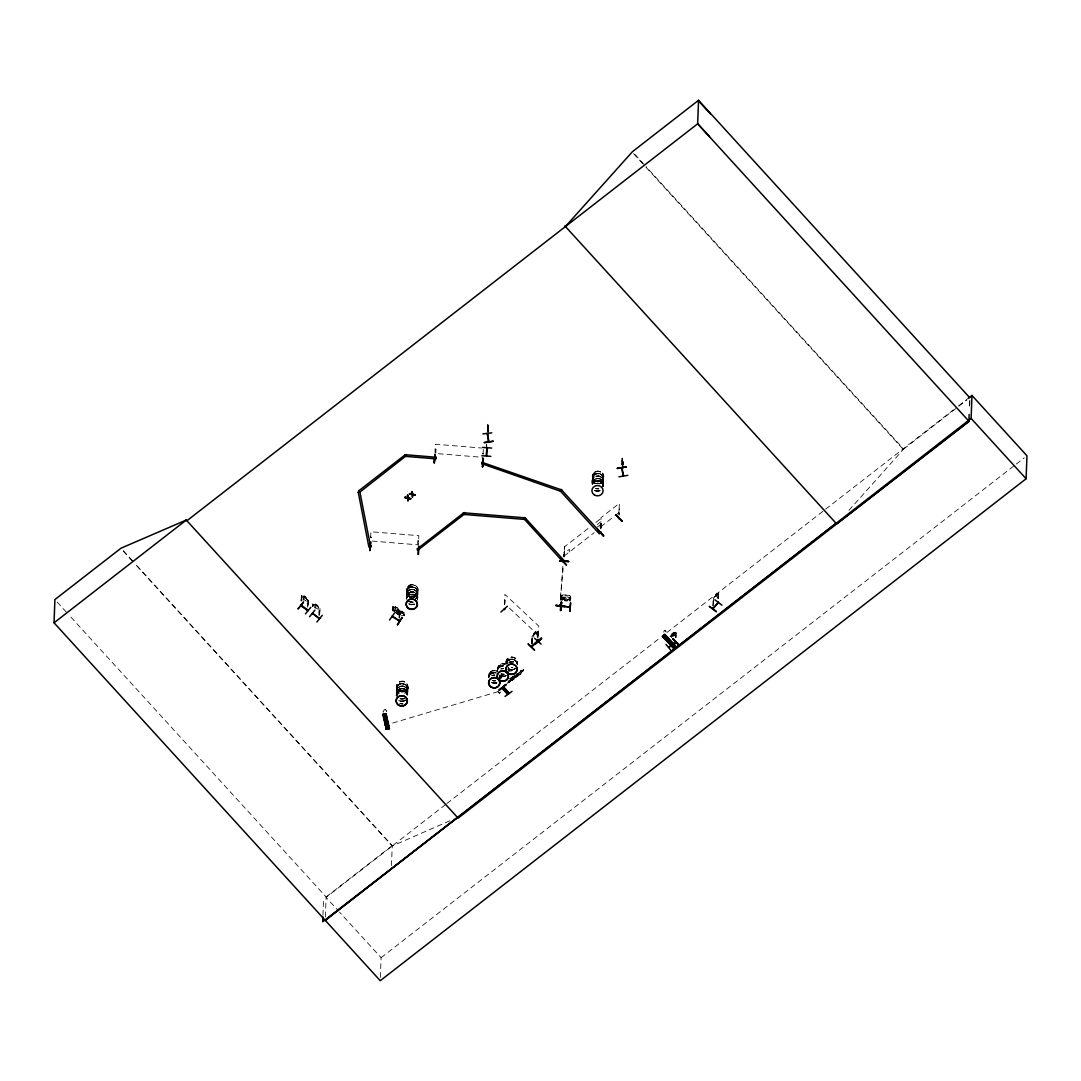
<?xml version="1.0" encoding="UTF-8"?>
<svg xmlns="http://www.w3.org/2000/svg" width="1081" height="1081" viewBox="0 0 1081 1081"><rect width="100%" height="100%" fill="white"/><g stroke="black" fill="none" stroke-linecap="round" stroke-linejoin="round"><path stroke-width="0.75" stroke-dasharray="5 3.75" d="M301.031 601.171L301.396 596.347L301.937 599.874M301.221 600.941L301.518 595.617L308.612 600.577M301.423 598.779L301.518 595.617M301.748 600.104L302.045 596.807M303.896 596.874L303.937 595.739L306.301 597.388L306.261 598.523M303.923 597.036L304.018 595.834M304.41 596.293L305.828 597.293M307.382 607.198L307.801 600.833L308.45 601.293L307.801 600.833M308.099 606.117L308.477 600.617M308.531 600.536L308.45 603.698L307.599 604.252L303.207 601.063M312.882 603.684L312.76 606.711L312.936 603.603L313.706 603.725L312.936 603.603M315.274 608.346L314.125 606.617L314.193 604.509L315.395 604.955L315.355 603.725L317.719 605.387L318.773 607.698L318.692 609.819L317.476 609.9M315.395 604.955L315.436 603.82M315.828 604.293L317.246 605.279M318.8 615.184L319.219 608.819L319.868 609.279L319.219 608.819M319.638 615.413L319.895 608.603L313.639 603.806M322.949 915.242L323.543 898.96M325.381 916.945L326.124 896.96L68.522 614.494M370.661 537.879L370.878 531.744L418.82 535.676L418.482 544.878L372.202 541.081M383.958 709.987L383.931 710.825A2 0.743 -12.3 0 0 383.471 712.095M392.349 610.643L392.633 607.333L393.2 610.819M392.511 610.4L392.7 606.684L393.592 606.738L403.254 613.913L400.443 612.995L400.335 614.494L399.74 612.67L397.281 611.819M392.727 609.684L392.835 606.671M393.025 611.062L393.308 607.752M380.377 977.413L381.093 957.698L339.569 912.161M395.241 607.711L395.281 606.576L395.268 607.873L393.552 606.684M395.768 607.103L397.268 608.008M402.159 611.197L400.794 611.441L395.308 606.738L397.767 608.09L398.862 610.333L398.781 612.441L397.511 612.603M398.943 617.805L399.348 611.427L400.024 611.846L399.348 611.427M396.349 695.394L396.484 691.124M396.497 690.691L396.578 688.583M396.605 688.165L396.7 686.03M399.632 618.21L400.051 611.17L399.565 612.211L396.822 611.265M391.498 865.557L392.227 845.585L134.625 563.12M405.456 684.449L399.038 683.557M398.781 690.516L399.105 691.421M399.078 691.367L400.105 691.232M399.781 684.178L400.038 683.516M400.159 683.733L398.484 684.719M417.144 597.117L415.185 594.982L412.429 594.064A5.621 5.202 2.1 0 0 406.361 598.712L406.51 594.442M406.524 594.01L406.605 591.902M406.632 591.483L406.726 589.348M408.969 586.875L415.482 587.767L417.874 591.212M410.023 594.739C409.685 591.875 408.253 596.266 409.861 593.915M408.523 588.05L410.05 586.564L410.388 587.321M407.713 691.61L407.78 689.502L407.713 691.61L407.645 690.273M407.794 689.083L407.861 686.948A5.635 5.202 2.1 0 0 399.875 681.773C392.862 684.341 398.524 694.691 404.726 691.367C411.645 688.624 406.051 678.422 399.835 681.706A5.635 5.202 2.1 0 0 399.065 690.759A5.635 5.202 2.1 0 0 407.902 686.962L407.807 689.083L407.74 687.732M415.604 593.239L415.428 593.537M417.698 544.148L417.834 540.905L418.644 540.973L418.536 543.932M417.725 594.928L417.807 592.82M417.834 592.402A5.621 5.202 2.1 0 0 409.821 587.226A5.621 5.202 2.1 0 0 409.023 596.199A5.621 5.202 2.1 0 0 417.834 592.402L417.888 590.267A5.635 5.202 2.1 0 0 409.902 585.091C398.646 591.388 418.712 601.387 417.955 588.942M435.021 453.439L435.359 444.237L481.653 448.034M435.859 452.858L435.994 449.615L435.157 449.831L435.994 449.615M483.072 454.304L483.302 448.169M486.572 446.818L486.653 444.71M487.342 430.589L487.477 423.684L488.153 427.171M487.463 431.333L487.99 425.157M487.774 431.292L487.558 424.455M487.963 424.86L488.044 426.103L487.707 425.144M488.328 429.022L488.261 431.13L487.855 428.603M488.477 432.495L488.072 424.847M489.679 674.841L493.382 672.666L496.328 672.909A5.621 5.202 2.1 0 0 488.801 677.26L489.071 673.814M491.26 673.044L491.355 672.274M491.693 673.355L492.22 672.341M505.03 663.95C500.962 662.396 496.274 666.247 497.409 670.571A5.621 5.202 2.1 0 1 503.476 665.855M499.854 665.693L500.044 666.545M500.003 678.179A5.621 5.202 2.1 0 0 499.935 676.828L500.003 678.192L500.138 674.72M504.314 604.617L504.705 599.996L505.165 603.482M504.543 604.428L504.908 594.401L538.784 626.142L538.352 637.641M504.935 603.684L505.273 600.536M517.245 663.383A5.621 5.202 2.1 0 0 506.097 663.815L506.205 661.694M508.151 680.544L508.111 681.598L511.083 680.273M508.597 671.49L508.719 668.044L508.489 670.774M506.989 661.396L509.61 659.018M509.664 659.383L509.773 659.842M511.097 679.706L513.245 677.017M511.894 680.49L514.07 678.976L511.894 680.49L512.002 677.733M514.151 676.787L514.11 677.841L520.272 673.463M508.124 682.841L514.178 678.138L514.934 675.274M509.029 681.098L515.137 676.828L515.353 675.368M508.529 682.733L518.394 674.071M516.178 674.693L516.205 673.922M516.772 674.679L516.799 674.004M517.299 664.734L517.367 662.612M517.204 674.774L517.231 674.098M520.92 673.436L521.028 670.693L520.218 670.977L521.096 670.76M522.055 670.828L522.028 671.517L522.799 670.247M523.15 670.828L523.326 669.734L523.218 670.896L514.907 677.773L517.177 675.112L515.245 675.679M531.447 643.844L531.744 636.871L538.041 631.236L537.946 638.331M531.73 642.519L532.257 637.182L531.893 637.912M532.028 643.317L532.257 637.182M532.136 646.587L532.42 638.925M533.757 637.06L533.838 634.952L535.798 633.169L535.717 635.277M533.892 633.439L533.784 634.601M534.244 633.317L535.5 632.169M535.852 631.655L535.811 632.79L536.852 632.209L536.771 634.317L535.69 636.182M535.879 632.858C537.365 628.493 530.541 637.493 535.933 631.561M537.203 637.114L537.946 631.993L537.473 635.79M537.622 635.831L538.041 631.236L537.784 637.101M560.62 600.333L560.782 595.901M561.485 600.387L561.728 595.861L562.769 594.82L569.687 595.496M561.715 595.888L561.701 599.009L569.498 600.063M563.809 556.715L564.593 551.796L564.633 556.458M562.296 600.468L562.431 597.104L561.593 597.334L562.431 597.104M564.012 556.931L564.377 546.918L590.604 526.528M564.214 556.783L564.579 546.756L563.687 556.593M564.525 556.81L564.593 551.796M567.484 599.901L567.444 601.036L564.498 600.793L564.539 599.563M564.593 600.752L564.647 599.536L563.187 599.036L563.255 596.928L564.768 596.144L568.957 597.388L568.89 599.509L567.39 599.766L567.349 600.982M569.336 551.999L569.43 549.31L564.66 553.026M569.471 601.09L569.606 597.739L570.417 597.807L569.606 597.739M570.282 601.171L570.471 596.604M592.239 481.018L592.172 483.369A5.594 5.162 2.1 0 1 599.644 478.978A5.594 5.162 2.1 0 1 602.36 486.801M592.253 480.599L592.334 478.478M592.456 475.924L592.361 478.059L592.658 476.748M595.536 474.073L595.05 472.992M601.333 479.545L600.766 480.288M599.955 527.177L600.685 523.745L600.09 528.879M600.523 528.177L600.685 523.745M600.725 528.406L601.022 517.637L619.372 503.368L618.954 514.867M600.914 528.893L601.131 522.988M601.171 527.65L601.333 523.218M593.05 482.802L592.266 484.112A5.702 5.27 2.1 0 1 603.374 486.369L603.441 481.937M603.455 481.504L603.536 479.396M603.563 478.978A5.621 5.202 2.1 0 0 595.55 473.802A5.621 5.202 2.1 0 0 594.753 482.775A5.621 5.202 2.1 0 0 603.563 478.978L603.617 476.843M618.697 513.637L619.17 508.962L619.156 515.096M621.913 461.06L622.115 458.006L622.805 461.573M621.805 464.857L622.115 458.006M622.115 464.803L622.332 458.682M622.251 465.546L622.575 459.195L623.169 461.871M622.67 459.182L622.642 460.438L622.291 459.479M623.142 461.83L622.913 465.465L622.453 462.938M664.95 630.223C666.166 630.223 665.626 633.047 666.031 631.155M671.504 637.749L671.571 635.642L673.679 634.006L673.612 636.114L674.287 635.587M673.76 633.696L673.814 632.399L671.558 634.155L671.585 635.358L671.693 634.209M671.882 636.196L673.247 635.155M672.004 634.034L673.355 632.98M673.612 635.642L674.72 635.317L674.814 633.128L673.693 633.628L673.733 632.493M673.72 634.574C667.815 639.938 674.963 631.655 673.666 635.709L675.936 634.385L671.463 637.425M675.247 636.547L675.976 632.993L675.449 636.763M675.814 637.601L676.017 632.169L676.017 637.817M713.703 597.874L713.487 602.455M712.865 605.873L713.149 599.009M713.122 606.049L713.595 599.144M716.757 594.28L716.798 593.145L715 596.469L715.109 595.307M715.325 595.077L716.419 593.793M716.595 596.874L716.676 594.766L714.973 596.753M717.514 595.807L717.595 593.699L716.689 594.388M717.892 598.55L718.568 593.361L718.635 598.131M718.135 598.725L718.811 593.537M718.392 597.955L718.649 592.591L717.919 592.956M848.95 510.34L903.635 449.088L646.046 166.623M969.441 406.091L969.684 399.375M969.711 405.132L969.887 400.254M486.504 446.142L486.653 444.413M486.599 446.156L486.747 444.426M562.809 566.43L560.309 600.306L563.35 565.795M561.607 599.009L562.633 599.415M570.457 599.644L569.457 600.023C571.525 599.766 570.944 596.415 569.619 595.442M417.834 540.905L418.644 540.973M406.929 590.172L406.672 593.253M406.834 592.712L407.024 597.063A5.621 5.202 2.1 0 1 409.28 590.388A5.621 5.202 2.1 0 1 416.712 591.929A5.621 5.202 2.1 0 1 415.753 598.888M407.334 596.226L406.226 598.901A5.702 5.27 2.1 0 1 412.429 594.199A5.702 5.27 2.1 0 1 417.631 599.914M406.361 598.739L406.672 597.415M417.415 596.658L417.725 595.334L417.563 599.631A5.621 5.202 2.1 0 0 412.429 593.996L409.51 594.523M406.483 687.921C403.118 683.8 395.078 686.989 396.551 692.462M396.281 693.299L396.605 691.84M396.632 694.097L396.2 695.583A5.702 5.27 2.1 0 1 407.551 695.097L406.253 692.583M399.902 690.894L397.213 692.975M405.497 690.367L404.835 689.867M404.848 689.948L405.672 690.219M407.483 690.8L407.861 687.908L405.429 684.435M407.388 693.34L407.199 689.002M496.314 673.044A5.702 5.27 2.1 0 0 488.707 677.53L489.761 674.774M488.788 677.287L489.098 675.963M490.99 672.531L491.085 673.341M491.206 672.787L491.247 673.49M497.706 669.274L497.26 670.774A5.702 5.27 2.1 0 1 503.476 665.937L500.557 666.396L500.908 665.788M499.976 665.41L501.071 666.599M499.895 677.463L500.206 676.111M506.124 663.112C504.665 654.397 520.15 655.64 517.191 664.018M506.07 661.721L507.084 659.14M505.962 664.004L507.07 661.329M506.097 663.842L506.408 662.518M592.118 480.788C592.699 474.694 602.428 474.356 603.509 480.329M592.037 483.193L592.361 481.734M595.645 480.788L594.442 480.829M595.861 481.126L595.509 480.369M601.158 480.126L601.266 480.329M603.441 478.248C605.955 471.654 594.901 468.195 592.631 474.6C590.091 481.194 601.158 484.666 603.441 478.261M603.239 480.694L603.049 476.356M603.144 483.234L602.955 478.897M498.084 691.786L499.408 693.353L498.611 691.826M499.476 693.34L500.962 691.745M717.743 597.455L718.46 595.577L717.865 597.496M675.098 637.02L675.963 635.29M406.807 590.307L409.78 587.294M406.713 592.847L407.496 591.537M407.321 593.928L406.307 596.617L406.848 599.239M406.537 597.536L409.888 594.347M408.483 593.996L409.807 593.618M417.631 593.996L415.874 596.28L413.226 597.415A5.702 5.27 2.1 0 0 416.874 589.199A5.702 5.27 2.1 0 0 407.267 589.577A5.702 5.27 2.1 0 0 411.739 597.469M416.753 597.847L417.671 593.591M396.781 686.989L398.538 684.692M397.565 685.678L396.646 689.921M396.7 689.529L397.47 688.219M400.321 683.935L399.092 684.3M396.605 691.935L399.565 688.84M396.524 694.218L397.308 692.907M400.051 691.178L398.551 691.232M406.821 691.989L407.605 690.678M396.443 692.313L397.713 694.813A5.621 5.202 2.1 0 1 398.092 687.894A5.621 5.202 2.1 0 1 405.686 687.597A5.621 5.202 2.1 0 1 406.713 694.57L407.51 693.218M593.32 475.572L592.402 479.829M592.361 481.829L595.32 478.734M489.071 673.801C490.382 670.477 494.855 669.369 497.746 671.287M490.923 672.544L491.369 672.098M497.584 669.396L498.368 668.099M603.36 480.572L600.374 483.585A5.621 5.189 2.1 0 0 602.225 475.613A5.621 5.189 2.1 0 0 593.32 475.964A5.621 5.189 2.1 0 0 596.05 483.815L593.564 482.18M603.266 483.112L602.482 484.423A5.621 5.202 2.1 0 0 598.306 476.302A5.621 5.202 2.1 0 0 592.753 483.666M602.482 486.734L603.428 482.639M509.813 659.599L508.583 659.951M531.811 636.939L532.42 635.966M392.646 609.643L393.308 611.306M394.849 610.17L394.187 611.049L394.795 610.252L399.389 610.116M400.794 611.441L396.957 611.062M394.524 611.941L399.186 614.765L399.997 614.103M402.078 611.211L404.253 613.008L402.808 613.251L403.443 614.265L401.065 614.684L396.997 612.184M401.173 615.873L404.645 615.184L399.173 615.4M402.97 613.238L404.199 613.076M404.591 615.265L399.348 610.157M664.018 630.993L663.761 632.263M515.272 677.557L516.056 676.49L507.016 683.489M532.784 635.912L533.852 634.574M301.356 598.725L302.045 600.36M307.599 604.252L308.423 603.563M320.03 608.576L319.854 611.684L318.949 612.17M515.002 677.152L514.178 678.138M713.757 597.928L718.595 592.685M670.45 636.52L671.585 635.263L669.977 636.479M511.664 678.26L513.259 676.571M518.177 674.341L520.056 671.977M409.983 586.726L409.199 586.307L408.78 587.375M407.415 591.591C410.145 587.848 416.901 589.091 417.779 593.753L417.225 592.32M408.334 592.901L407.321 594.023L408.334 593.023M415.861 596.28L417.509 594.091L417.766 591.05M416.834 597.779L415.78 598.82A5.702 5.27 2.1 0 0 416.78 591.739A5.702 5.27 2.1 0 0 409.253 590.05A5.702 5.27 2.1 0 0 406.969 596.847L406.47 595.631M594.334 472.37L592.645 474.6L592.402 477.343M594.591 473.154L595.509 472.965M593.239 475.64C595.969 471.884 602.712 473.127 603.603 477.788M594.32 480.383L595.388 481.113M594.699 480.356L594.861 481.315M592.969 482.869L595.266 481.099M595.699 481.248L594.577 481.423M400.119 684.341L400.348 683.557M397.308 690.718L398.321 689.705M406.902 691.921L405.848 692.962A5.621 5.189 2.1 0 0 406.145 685.381A5.621 5.189 2.1 0 0 397.876 685.705A5.621 5.189 2.1 0 0 398.984 693.286M498.287 668.153L500.746 666.464M508.529 658.761L508.381 659.896M561.809 595.996L562.836 594.888L569.701 595.415M664.261 630.899L665.031 630.304M514.191 675.625L511.989 677.828L514.245 675.693M538 631.196L538.352 631.939M595.847 522.461L601.09 518.38M597.253 524.501L600.928 521.65M597.158 527.19L600.833 524.339M600.685 526.839L613.792 516.65M615.103 515.623L619.035 512.57M564.039 556.107L594.199 532.676M509.367 678.895L512.083 676.936M509.962 679.138L513.124 676.679M515.988 674.814L523.326 669.734M509.921 680.192L514.137 676.909M514.894 676.328L517.961 674.193M523.258 669.842L521.001 671.423M509.894 680.76L514.259 677.246M508.07 682.719L516.137 675.828M508.34 682.192L520.137 673.166L520.177 672.112L515.961 675.382L516.096 676.949M326.124 896.96L392.227 845.585M445.561 804.561L326.097 897.392L338.448 910.932M446.885 803.521L660.261 637.695M666.936 632.507L824.303 510.205M825.627 509.165L953.388 409.875M958.698 405.753L966.657 399.578M903.635 449.088L967.103 399.754M673.774 633.534L675.301 632.466L670.044 636.547M381.093 957.698L1014.964 465.06M1016.302 464.033L1024.288 457.817M564.795 552.026L563.971 552.283M512.583 670.328L511.624 671.058A7.581 2.162 -41.9 0 0 508.8 670.774M508.327 682.503L515.907 676.409M399.132 614.846L400.078 614.157L400.024 611.049M595.834 474.154L594.496 473.505M410.104 587.578L408.956 587.483M594.05 479.586L598.252 478.261L601.036 479.302M408.321 593.01L411.023 591.739M409.834 594.807L408.848 594.847M399.024 690.327L398.43 691.097M398.93 690.57L399.7 690.637M405.632 700.177L401.456 701.393L398.659 700.447A5.702 5.27 2.1 0 0 405.618 700.177A5.702 5.27 2.1 0 1 398.686 700.312M507.989 660.383L512.178 659.153L516.083 661.045M509.583 659.91L508.773 660.045M500.881 666.68L499.733 666.585M510.246 678.76L512.678 677.571M384.282 709.785L385.471 709.501M449.899 820.763L392.214 846.018L134.612 563.552M498.071 691.637L390.646 723.648M595.563 474.019L594.726 473.302L595.118 474.086M595.145 483.639L599.523 483.477A5.702 5.27 2.1 0 0 595.158 483.653A5.621 5.189 2.1 0 1 600.793 484.045M409.591 592.266L412.523 591.685L416.428 593.672M409.415 597.063L412.334 596.59L415.131 597.536A5.702 5.27 2.1 0 0 409.429 597.077A5.621 5.189 2.1 0 1 415.063 597.469M403.956 688.773L399.565 688.948L400.997 688.556A5.635 5.202 2.1 0 1 407.632 694.164L407.699 692.043L407.591 694.394A5.594 5.162 2.1 0 0 401.01 688.854A5.594 5.162 2.1 0 0 396.957 696.123M398.916 690.219L400.146 690.813M399.389 691.327L402.402 690.732L406.307 692.624M509.313 659.775L508.867 659.842M509.165 662.167L513.543 662.004A5.702 5.27 2.1 0 0 509.178 662.18A5.621 5.189 2.1 0 1 513.502 661.937M500.449 666.626L501.989 665.991M404.47 698.488L400.078 698.664A5.635 5.202 2.1 0 0 404.416 698.434M404.47 698.596L401.537 699.042M491.287 673.395L492.098 673.463M491.909 673.612L492.544 672.652M493.287 675.206L494.774 675.152A5.702 5.27 2.1 0 0 491.869 675.625L493.287 675.206M512.705 669.761L515.407 668.599A5.702 5.27 2.1 0 1 508.448 668.869L512.718 669.761M496.841 682.787L493.922 683.26L491.125 682.327A5.702 5.27 2.1 0 0 496.828 682.787A5.702 5.27 2.1 0 1 491.152 682.179M675.206 632.453L676.084 632.25M622.21 458.574L623.372 464.857L623.129 463.006M623.007 467.857L622.007 461.046M487.747 424.225L488.761 430.535L488.369 428.698M487.369 426.725L488.247 433.549M597.009 471.208L598.509 471.154M596.928 473.464L599.887 473.708M596.753 478.451L598.239 478.383M594.982 481.369L598.158 480.64L602.063 482.518M598.793 488.801L595.834 488.558M411.199 586.875L412.699 586.821M411.023 591.875L413.982 592.091M408.767 601.441L413.064 602.225M512.772 667.45A5.594 5.162 2.1 0 1 511.313 667.504L512.799 667.409A5.635 5.202 2.1 0 1 511.313 667.423M511.313 667.49L512.799 667.436M504.111 674.193L501.138 673.949A5.635 5.202 2.1 0 0 504.084 674.125M492.571 680.571A5.635 5.202 2.1 0 0 495.476 680.814A5.594 5.162 2.1 0 1 492.585 680.665L495.503 680.881M396.97 695.745A5.594 5.162 2.1 0 1 401.024 688.475L402.483 688.462M438.332 453.709L482.964 457.371M561.647 597.847L570.498 598.55M301.464 595.685L302.329 595.807M411.564 602.293L408.767 601.347M410.023 604.414L414.401 604.238A5.702 5.27 2.1 0 1 408.699 603.766L410.023 604.414M492.612 672.679L492.058 672.423M492.544 680.611L494.003 680.922M402.673 683.516L404.132 683.814M399.335 690.273L399.821 691.002M399.902 703.636L402.862 703.88A5.702 5.27 2.1 0 1 399.902 703.623A5.621 5.189 2.1 0 0 402.835 703.934M395.322 607.792L394.079 607.414L393.997 609.535L395.2 611.184M303.977 596.955L302.788 596.509L303.856 600.36L307.274 601.82L307.355 599.712L306.18 598.509M599.712 478.559L602.158 480.248L603.428 482.734M594.415 490.355L597.212 491.287L600.131 490.815A5.621 5.189 2.1 0 1 594.469 490.423M509.773 669.504L508.435 668.869A5.621 5.189 2.1 0 0 515.313 668.68M403.956 688.665L406.402 690.354L407.672 692.84M392.457 607.576L393.146 607.995M385.795 709.474L385.89 710.46A2 0.743 -12.3 0 1 386.255 711.595L386.282 711.717M415.361 590.294L416.496 591.253M408.807 594.928L408.496 594.172M407.902 595.645L406.578 593.091L407.834 595.59L410.294 597.171A5.621 5.189 2.1 0 1 407.605 589.375A5.621 5.189 2.1 0 1 416.496 589.037A5.621 5.189 2.1 0 1 414.604 597.063M399.956 683.408L400.416 683.787M405.294 689.313L407.213 691.516M397.822 692.272L398.957 693.232M531.622 639.884L532.23 640.56L531.622 640.02M402.862 613.17L404.348 614.44M394.241 610.981L399.173 615.454L396.686 613.251M537.933 634.277L537.095 635.993M509.408 608.13L538.446 635.344M634.696 154.178L644.911 165.379M633.534 153.61L644.911 166.069M646.046 167.312L903.621 449.75M520.123 674.314L514.124 679.084M123.288 550.675L133.49 561.877M123.261 551.107L133.476 562.309M57.171 602.049L67.387 613.251M569.619 595.536L570.457 596.698M602.401 473.032L603.212 474.194M602.266 475.235L603.13 476.464M602.158 480.248L602.968 481.41M601.995 482.477L602.874 483.693M592.753 481.004L593.631 482.221M516.894 662.221L516.015 661.004L517.353 663.545A5.702 5.27 2.1 0 0 506.016 664.085M416.428 593.564L417.239 594.834M416.266 595.901L417.685 599.86M406.578 685.395L407.388 686.557M406.415 687.881L407.294 689.097M396.997 691.097L397.876 692.326M396.984 693.705L397.781 694.853A5.702 5.27 2.1 0 1 398.051 687.705A5.702 5.27 2.1 0 1 405.753 687.394A5.702 5.27 2.1 0 1 406.794 694.461M602.779 483.599L603.347 485.018M592.293 479.667L592.847 481.099M592.199 482.207L592.658 483.531L592.118 480.788M508.165 668.963A5.702 5.27 2.1 0 1 508.611 670.274L508.084 668.882L508.651 670.315M417.955 588.929C417.252 585.416 413.01 583.605 409.848 585.024A5.635 5.202 2.1 0 0 409.091 594.077A5.635 5.202 2.1 0 0 417.928 590.28M417.32 589.78L417.779 591.091M417.239 594.739L417.698 596.158M407.037 693.691L407.483 695.002M396.538 689.773L397.092 691.205M396.362 694.597L396.822 696.015M622.156 463.127L623.007 467.789M488.22 432.035L487.626 427.252M623.007 462.965L623.251 464.695M622.21 461.587L622.426 463.844M603.225 484.869L603.414 486.436M500.057 677.017L500.125 678.409A5.702 5.27 2.1 0 0 500.003 676.963M497.355 668.477L497.422 669.869M488.747 675.166L488.815 676.557M417.698 596.063L417.766 597.563M407.672 692.745L407.74 694.232M396.295 693.191L396.362 694.691M497.652 671.585A5.594 5.162 2.1 0 0 488.977 676.706A5.635 5.202 2.1 0 1 497.692 671.423M499.976 674.922A5.594 5.162 2.1 0 1 500.044 676.274M500.017 674.787A5.635 5.202 2.1 0 1 499.787 677.476M500.003 677.098A5.702 5.27 2.1 0 1 500.071 678.463M488.707 677.409A5.702 5.27 2.1 0 1 496.328 672.923M496.801 682.435A5.621 5.202 2.1 0 1 492.504 682.611M496.787 682.854A5.621 5.189 2.1 0 1 491.193 682.395M489.774 675.166A5.621 5.189 2.1 0 1 496.287 673.274M499.908 677.26A5.621 5.189 2.1 0 1 499.976 678.611M493.287 675.571A5.621 5.202 2.1 0 1 494.76 675.503M491.909 675.557A5.621 5.189 2.1 0 1 494.774 675.098M506.273 663.248A5.594 5.162 2.1 0 1 511.502 657.207A5.594 5.162 2.1 0 1 517.353 662.815M506.232 663.139A5.635 5.202 2.1 0 1 512.245 657.045A5.635 5.202 2.1 0 1 517.083 664.031M515.34 668.261A5.621 5.202 2.1 0 1 508.502 668.531M506.408 662.923A5.621 5.189 2.1 0 1 517.218 663.802M507.003 663.829A5.621 5.189 2.1 0 1 507.989 662.829M510.597 662.113A5.621 5.202 2.1 0 1 512.056 662.058M504.07 674.22A5.594 5.162 2.1 0 1 501.192 673.976M497.571 670.017A5.594 5.162 2.1 0 1 504.962 664.275M508.138 666.95A5.594 5.162 2.1 0 1 508.651 669.585M508.624 668.085A5.635 5.202 2.1 0 1 508.381 670.774M497.53 669.882A5.635 5.202 2.1 0 1 504.989 664.099M499.746 675.503A5.702 5.27 2.1 0 0 506.692 675.22L504.003 676.517L499.733 675.639A5.621 5.189 2.1 0 0 506.624 675.436M505.408 675.747A5.621 5.202 2.1 0 1 499.8 675.287M508.097 668.842A5.621 5.202 2.1 0 1 508.543 670.139M497.706 669.68A5.621 5.189 2.1 0 1 503.449 666.288M508.07 669.274A5.621 5.189 2.1 0 1 508.516 670.571M500.462 669.071A5.702 5.27 2.1 0 1 503.368 668.599L500.462 668.936A5.621 5.189 2.1 0 1 503.381 668.409M501.895 668.882A5.621 5.202 2.1 0 1 503.368 668.815M499.719 677.828A5.621 5.189 2.1 0 0 501.016 678.449A6.324 1.811 -41.9 0 1 504.53 674.206M592.699 483.423A5.702 5.27 2.1 0 1 598.334 475.951A5.702 5.27 2.1 0 1 602.549 484.234M592.266 484.356A5.594 5.162 2.1 0 1 598.955 478.424A5.594 5.162 2.1 0 1 602.374 486.423M598.766 488.544A5.594 5.162 2.1 0 1 595.888 488.315M596.023 483.748A5.702 5.27 2.1 0 1 593.253 475.762A5.702 5.27 2.1 0 1 602.293 475.41A5.702 5.27 2.1 0 1 600.374 483.572M592.78 483.234A5.621 5.189 2.1 0 1 598.334 475.883A5.621 5.189 2.1 0 1 602.482 484.031M596.023 483.612A5.702 5.27 2.1 0 1 593.564 475.262A5.702 5.27 2.1 0 1 602.874 476.032A5.702 5.27 2.1 0 1 598.969 483.856M598.752 488.923A5.594 5.162 2.1 0 1 595.874 488.693M600.09 490.463A5.621 5.202 2.1 0 1 594.482 490.004M592.402 483.964A5.621 5.202 2.1 0 1 603.293 486.207M600.117 490.679A5.702 5.27 2.1 0 1 594.428 490.206M593.064 483.193A5.621 5.189 2.1 0 1 603.266 486.639M596.577 483.585A5.621 5.202 2.1 0 1 599.482 483.829M595.158 483.788A5.702 5.27 2.1 0 1 599.509 483.612M500.8 677.909A7.581 2.162 -41.9 0 1 504.395 673.855M509.205 671.247A6.324 1.811 -41.9 0 1 510.421 671.369M406.969 596.969A5.702 5.27 2.1 0 1 409.253 590.185A5.702 5.27 2.1 0 1 416.78 591.739A5.702 5.27 2.1 0 1 415.82 598.671M406.983 599.063A5.594 5.162 2.1 0 1 411.78 591.726A5.594 5.162 2.1 0 1 417.307 598.658M413.037 601.968A5.594 5.162 2.1 0 1 408.861 601.117M407.051 596.658A5.621 5.189 2.1 0 1 409.307 589.983A5.621 5.189 2.1 0 1 416.726 591.51A5.621 5.189 2.1 0 1 415.766 598.455M406.537 598.144A5.594 5.162 2.1 0 1 412.496 592.118A5.594 5.162 2.1 0 1 417.293 599.036M413.023 602.347A5.594 5.162 2.1 0 1 408.848 601.482M414.347 604.306A5.621 5.189 2.1 0 1 408.753 603.847M406.348 599.144A5.621 5.189 2.1 0 1 412.415 594.428A5.621 5.189 2.1 0 1 417.536 600.05M414.361 603.887A5.621 5.202 2.1 0 1 410.064 604.049M409.456 597.415A5.621 5.202 2.1 0 1 413.753 597.253M409.429 597.212A5.702 5.27 2.1 0 1 413.78 597.036M403.024 698.65A5.594 5.162 2.1 0 1 400.132 698.421M401.024 688.475A5.594 5.162 2.1 0 1 407.591 694.016M396.916 695.907A5.635 5.202 2.1 0 1 401.01 688.583M398.943 693.083A5.702 5.27 2.1 0 1 397.808 685.368A5.702 5.27 2.1 0 1 406.213 685.043A5.702 5.27 2.1 0 1 405.888 692.813M397.822 694.488A5.621 5.189 2.1 0 1 398.119 687.489A5.621 5.189 2.1 0 1 405.699 687.192A5.621 5.189 2.1 0 1 406.726 694.137M398.997 692.867A5.621 5.202 2.1 0 1 398.213 684.935A5.621 5.202 2.1 0 1 406.794 685.638A5.621 5.202 2.1 0 1 404.605 693.34M404.389 698.623A5.594 5.162 2.1 0 1 400.119 698.799M405.551 700.258A5.621 5.189 2.1 0 1 398.727 700.529M396.322 695.826A5.621 5.189 2.1 0 1 406.997 694.097M396.241 695.664A5.702 5.27 2.1 0 1 407.091 693.907M405.578 699.839A5.621 5.202 2.1 0 1 398.727 700.11M396.335 695.394A5.621 5.202 2.1 0 1 407.469 694.961M402.848 703.501A5.621 5.189 2.1 0 1 399.943 703.258M303.964 597.334L303.883 599.455L306.099 600.995L306.166 598.888L303.964 597.334M315.382 605.333L315.301 607.441L317.503 608.995L317.584 606.873L315.382 605.333M395.308 608.171L395.241 610.279L397.551 611.697L397.619 609.576L395.308 608.171M564.728 597.05L564.66 599.158L567.403 599.387L567.484 597.266L564.728 597.05M565.12 600.144L566.863 600.658L565.12 600.144M370.702 537.041L371.486 537.406L370.702 537.041M482.315 453.398L483.099 453.75L482.315 453.398M564.377 552.35L564.606 553.121L564.377 552.35M417.766 597.455L417.428 598.901L417.766 597.455M312.814 604.333L313.274 605.022L312.814 604.333M520.934 673.328L520.15 674.368L520.934 673.328M507.948 662.896L506.894 663.937A5.702 5.27 2.1 0 1 507.921 662.923M400.402 611.576L398.024 612.008L399.997 613.751L402.389 613.332L400.402 611.576M402.24 611.63L403.51 612.751L402.24 611.63M594.82 480.734A5.635 5.202 2.1 0 0 603.644 476.937A5.635 5.202 2.1 0 0 595.631 471.748A5.635 5.202 2.1 0 0 594.82 480.734M594.834 480.829A5.594 5.162 2.1 0 0 603.603 477.059A5.594 5.162 2.1 0 0 595.645 471.911A5.594 5.162 2.1 0 0 594.834 480.829M409.118 594.253A5.594 5.162 2.1 0 0 417.874 590.483A5.594 5.162 2.1 0 0 409.915 585.334A5.594 5.162 2.1 0 0 409.118 594.253M399.092 690.935A5.594 5.162 2.1 0 0 407.848 687.165A5.594 5.162 2.1 0 0 399.889 682.016A5.594 5.162 2.1 0 0 399.092 690.935"/><path stroke-width="1.5" d="M621.616 467.897L622.156 468.708L621.994 467.451M623.224 475.64L623.602 475.491M623.548 475.897L621.98 467.789M967.981 398.538L971.954 395.443L1026.95 455.75L1026.112 478.748L380.255 980.697L54.05 622.805L54.901 599.563L121.018 548.189L186.27 520.042L186.918 520.745L697.677 123.788L698.529 100.303L632.426 151.691L565.458 226.537M298.113 608.846L303.558 602.076L298.14 608.711M300.991 605.157L301.423 605.873M301.207 605.198L308.207 610.211M301.599 606.279L301.707 605.549M305.437 613.819L310.855 607.333M307.207 609.968L307.477 609.698M307.612 609.684L308.112 610.495M308.112 610.035L307.842 610.36M309.544 616.711L314.909 610.184M312.409 613.143L319.422 618.764L319.53 618.021M312.828 614.211L312.612 613.184M312.841 613.873L313.112 613.535M316.868 621.98L322.287 615.346M318.895 617.683L318.625 617.967M319.017 617.67L319.611 618.197M322.895 916.877L322.719 921.755L457.493 817.439M370.634 546.5L368.891 547.067L358.203 492.044M370.621 546.783L359.919 492.058L358.784 490.517M358.189 492.328L359.919 491.76M369.783 550.486L370.675 542.04L369.864 550.526M370.31 546.189L371.148 546.608L370.283 545.905M370.364 546.567L370.486 545.824M371.107 545.878L371.215 546.648L370.472 546.202M384.782 722.284L387.741 721.676M385.944 727.54L388.89 727.094M386.282 729.04L382.836 714.473L386.012 713.825L389.444 728.662L388.457 728.837L384.998 713.933M392.052 616.4L399.43 620.94M399.686 621.035L392.227 616.156M392.254 616.467L392.714 616.846M392.768 617.21L392.957 616.494M394.524 613.062L389.552 619.994M397.281 624.696L402.173 617.548L397.619 624.913M398.767 620.575L399.024 620.291M435.913 456.952L435.765 458.844L405.794 456.398L404.672 454.858M399.146 620.264L399.781 620.751M399.673 620.589L399.47 621.291M359.919 492.058L405.807 456.101M405.794 456.398L405.956 454.493M404.889 497.544L405.429 496.949L407.551 497.8L404.889 497.544L407.591 498.341L404.902 497.355M407.213 495.557L407.767 495.125L407.551 497.8M408.226 498.273L410.307 499.111L408.226 498.273L408.01 500.706M408.186 497.922L410.834 498.706L408.186 497.922L407.767 495.125M409.888 493.476C407.915 493.949 415.415 494.544 409.888 493.666M411.672 492.085L412.226 491.666L412.023 494.328M415.307 495.044L412.658 494.26L415.307 495.044L412.699 494.801L412.483 497.233M417.415 549.851L418.32 549.837M418.239 549.743L418.185 550.54L417.32 548.608M417.604 550.026L417.617 549.689M418.05 554.296L418.82 545.986L418.469 554.499M434.346 462.83L435.021 454.682M434.967 458.317L434.778 459.087L435.765 458.574M435.075 454.669L434.211 462.992L435.143 454.533M525.609 518.056L524.258 519.393L464.33 514.475L463.209 512.948M417.469 550.391L464.344 514.191M464.33 514.475L464.492 512.57M481.869 455.723L490.855 456.331M482.91 433.9L491.814 432.846M600.698 532.149L599.347 533.838L560.499 491.233L482.085 463.803M482.896 462.344L482.031 462.979L482.085 462.182M482.666 447.412L491.666 448.061M483.329 458.493L482.477 466.776M482.734 462.979L482.721 462.236M484.302 442.818L493.179 441.291M486.139 455.574L487.018 447.466M487.22 433.224L487.734 434.251M486.585 455.614L486.612 454.952M487.328 447.493L486.855 448.196M488.558 441.48L488.342 440.751M488.477 441.318L487.234 433.657M506.138 684.759L499.206 689.921M504.908 609.306C504.286 609.549 504.854 610.238 504.084 608.995M502.273 687.651L508.084 694.232L502.219 687.84M505.043 696.434L512.016 691.354M508.908 693.434L503.138 686.989L508.948 693.543M525.596 518.353L564.458 560.958L563.12 561.998L524.271 519.096M524.258 519.393L524.42 517.488M528.204 644.1L534.473 650.1M531.352 646.452L537.689 640.803M531.676 646.749L532.217 646.289M534.609 638.263L541.054 644.114M535.311 644.303L541.73 638.479L535.014 643.844M535.014 643.857L541.432 638.02L534.973 643.992M537.257 641.587L537.041 641.263M537.46 640.263L537.608 641.195M538.311 640.655L537.811 640.06M537.919 640.763L531.663 647.087M538.243 640.479L537.879 641.128M570.173 607.022L555.715 605.333L564.66 606.711M561.836 489.909L560.499 490.95M560.499 491.233L561.107 489.423M559.701 561.08L568.728 561.404L559.715 560.836M559.985 605.387L560.147 604.738M560.066 605.482L560.026 605.157M560.431 605.428L560.458 604.765M560.769 610.522L561.58 602.036L560.755 610.333M562.134 606.252L561.336 606.617L561.404 605.819M561.498 602.185L560.701 610.481M562.025 605.873L561.971 606.671L562.106 605.968M563.66 561.025L564.214 560.998M563.85 561.363L564.268 562.404M563.958 562.377L564.147 560.647M564.268 560.661L563.917 562.201M564.471 560.674L564.404 561.512M566.512 564.85L560.674 558.485M568.701 561.634L559.715 560.931M570.187 606.684L569.957 607.373L569.187 606.698M569.322 607.319L569.39 606.522M569.755 611.319L570.592 602.82L569.89 611.306M570.011 606.576L570.052 607.306M597.631 529.798L603.793 535.919L597.685 529.582M597.644 529.163L603.441 535.771M600.698 531.811L600.631 533.163L599.658 533.244M599.739 532.974L600.036 533.298M599.766 533.338L600.225 532.595M600.509 533.257L600.468 532.001M617.373 468.397L626.277 466.924L617.386 468.276M616.062 515.042L622.061 521.299L616.116 514.975M618.508 517.975L618.764 518.677L618.751 517.785M621.67 467.843L623.156 475.559M627.831 475.343L618.954 476.816M665.964 644.425L671.504 651.046M668.18 642.425L670.463 640.641M675.72 642.141L668.923 646.979M669.112 647.316L669.409 646.6M669.247 643.6L671.544 641.817M669.22 647.289C669.071 646.695 677.706 643.492 675.044 642.222M671.977 646.587L674.274 644.803M678.787 645.235L672.95 638.844L678.827 645.343M662.369 636.425L663.139 635.817L673.652 647.37L673.017 647.816L675.341 645.898M675.733 641.803L675.922 642.019M712.717 608.671L713.325 608.279M712.757 608.481L718.284 602.482M713.109 608.738L718.541 602.333M716.379 611.508L709.271 606.319L716.311 611.724M718.081 602.955L718.297 602.158M721.946 605.171L714.879 599.793M186.27 520.042L458.128 818.141L968.887 421.185L969.144 414.469M1026.112 478.748L971.116 418.442L971.954 395.443M488.869 441.602L487.599 433.684M555.702 605.576L564.701 606.144M482.464 466.965L483.302 458.479M482.585 466.951L483.396 458.655M487.342 447.993L486.585 455.952M563.958 562.296L563.998 561.566M560.323 610.454L561.12 602.158M569.336 607.279L570.119 606.954M505.003 690.786L505.705 690.259M537.973 641.141L537.798 640.398M482.072 464.087L482.788 462.587L561.107 489.72M435.751 458.817L434.954 458.655M561.188 606.225L570.079 607.009M662.775 636.101L673.666 647.357M673.166 647.762L662.329 636.439L664.991 634.385L663.329 635.52M664.031 634.979L674.774 646.533L675.53 645.938L664.815 634.439M528.177 643.938L534.555 650.046M664.22 635.006L675.179 646.208M674.747 646.546L675.517 645.952M566.187 565.12L560.417 558.674M501.949 688.057L507.732 694.475M434.846 458.736L435.629 458.776M481.977 462.6L482.883 462.682M507.354 606.238L500.881 612.022M54.05 622.805L186.364 519.975M358.784 490.815L404.672 455.155M417.32 548.891L463.209 513.232M663.599 637.398L665.882 635.614M673.004 638.952L679.111 645.154M325.273 920.201L836.032 523.245M325.259 920.39L971.116 418.442M969.117 421.428L836.667 523.947L564.822 225.848M505.881 684.503L499.233 690.137M499.192 690.056L505.854 684.489M386.228 713.879L385.674 713.973M385.282 714.055L388.863 728.756L385.404 713.973M386.62 729.148L383.296 714.23L385.782 713.784L388.62 728.756M603.468 536.135L597.631 529.595M319.53 618.44L312.598 613.522M382.877 714.473L383.823 714.298M385.255 714.055L386.012 713.865L389.255 728.635L386.268 729.121L383.296 714.392M386.079 729.256L386.849 729.053M387.066 729.067L386.498 729.162M662.694 636.155L673.206 647.722M600.712 532.663L561.836 490.193M383.62 715.73L386.12 715.284M383.39 715.852L386.336 715.325M626.25 467.019L617.386 468.505M484.234 442.386L493.166 441.21M405.943 454.777L435.913 457.236M464.479 512.867L524.407 517.772M409.361 493.882L412.064 494.679L412.469 497.422M307.828 610.697L300.869 605.779M698.515 100.979L710.393 113.843M709.568 136.652L697.677 123.788L968.887 421.185M698.529 100.303L969.752 397.7M673.247 638.763L679.084 645.154M664.639 634.493L675.22 646.181M664.369 634.79L674.922 646.357M662.707 636.006L673.368 647.6M616.075 514.853L622.061 521.299M412.226 491.666L412.645 494.449M407.591 498.152L408.01 500.895M385.12 723.702L388.065 723.175L385.12 723.702M385.404 725.04L388.363 724.513L385.404 725.04M385.728 726.54L388.687 726.013L385.728 726.54M670.193 644.56L672.49 642.776L670.193 644.56M385.795 722.486L387.066 722.892L385.795 722.486M669.234 641.83L670.49 642.249L669.234 641.83M509.246 693.353L503.476 686.894L509.205 693.353M491.004 687.07A5.635 5.202 2.1 0 0 499.827 683.273A5.635 5.202 2.1 0 0 491.814 678.084A5.635 5.202 2.1 0 0 491.004 687.07M491.031 686.894A5.594 5.162 2.1 0 0 499.787 683.124A5.594 5.162 2.1 0 0 491.828 677.99A5.594 5.162 2.1 0 0 491.031 686.894M508.313 673.544A5.635 5.202 2.1 0 0 517.137 669.734A5.635 5.202 2.1 0 0 509.11 664.558A5.635 5.202 2.1 0 0 508.313 673.544M508.34 673.449A5.594 5.162 2.1 0 0 517.096 669.68A5.594 5.162 2.1 0 0 509.137 664.531A5.594 5.162 2.1 0 0 508.34 673.449M499.611 680.395A5.635 5.202 2.1 0 0 508.435 676.584A5.635 5.202 2.1 0 0 500.408 671.409A5.635 5.202 2.1 0 0 499.611 680.395M499.638 680.206A5.594 5.162 2.1 0 0 508.394 676.436A5.594 5.162 2.1 0 0 500.435 671.301A5.594 5.162 2.1 0 0 499.638 680.206M594.32 494.922A5.594 5.162 2.1 0 0 603.076 491.152A5.594 5.162 2.1 0 0 595.118 486.004A5.594 5.162 2.1 0 0 594.32 494.922M408.564 608.522A5.635 5.202 2.1 0 0 417.388 604.725A5.635 5.202 2.1 0 0 409.375 599.536A5.635 5.202 2.1 0 0 408.564 608.522M408.591 608.346A5.594 5.162 2.1 0 0 417.347 604.576A5.594 5.162 2.1 0 0 409.402 599.428A5.594 5.162 2.1 0 0 408.591 608.346M398.538 705.204A5.635 5.202 2.1 0 0 407.375 701.407A5.635 5.202 2.1 0 0 399.348 696.218A5.635 5.202 2.1 0 0 398.538 705.204M398.565 705.028A5.594 5.162 2.1 0 0 407.334 701.258A5.594 5.162 2.1 0 0 399.375 696.11A5.594 5.162 2.1 0 0 398.565 705.028"/></g></svg>
